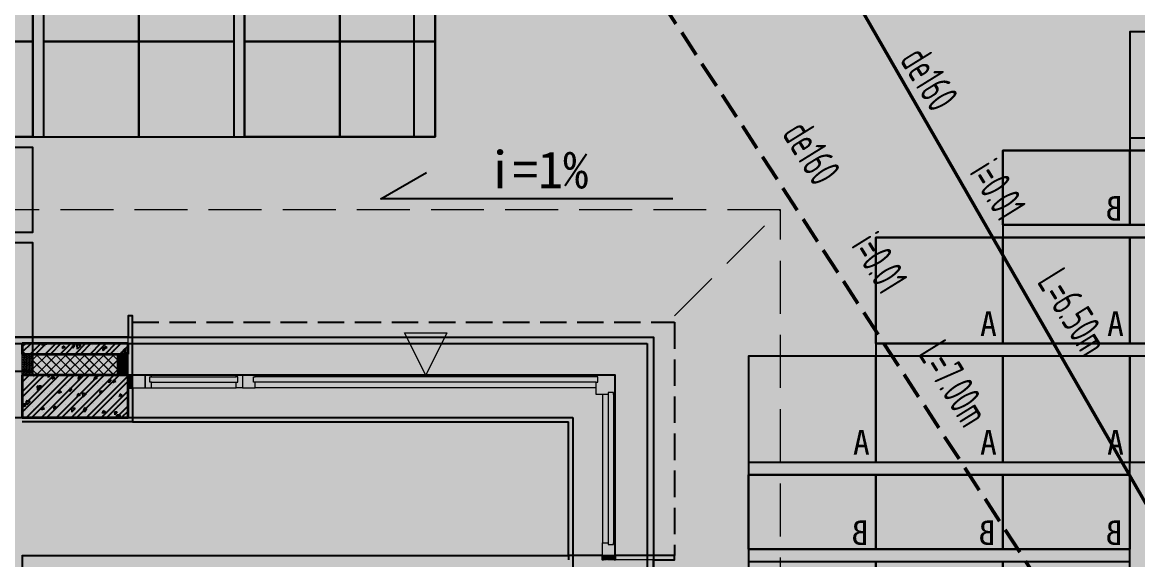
# Model space of a CAD drawing. Header units: inches. Extents: x 143994 to 247866, y 243815 to 272761.
# Drawn here: x 239938 to 245205, y 260876 to 263411 of the extents above; entities that cross this region are included whole.
import ezdxf
from ezdxf.enums import TextEntityAlignment as Align

# ---------------------------------------------------------------- set-up
doc = ezdxf.new("R2010")
doc.units = ezdxf.units.IN
doc.header["$LTSCALE"] = 1000
doc.header["$MEASUREMENT"] = 0
doc.linetypes.add('DASH', pattern=[0.35, 0.25, -0.1])
doc.layers.get('DEFPOINTS').update_dxf_attribs({"color": 62})
for name, color, linetype in [('0-dim', 90, 'Continuous'), ('0-fm', 30, 'Continuous'), ('0-pat', 252, 'Continuous'), ('0-word', 131, 'Continuous'), ('0-建筑1F', 127, 'Continuous'), ('0-建筑2F', 127, 'Continuous'), ('00污水标注', 130, 'Continuous'), ('00雨水标注', 3, 'Continuous'), ('A-S-face(建筑粉刷线)', 136, 'Continuous'), ('A-Wall-Patn', 255, 'Continuous'), ('I-finish', 8, 'Continuous'), ('PUB_HATCH', 8, 'Continuous')]:
    doc.layers.add(name, color=color, linetype=linetype)
for name, color, linetype, lineweight in [('00污水管', 120, 'DASH', 50), ('00雨水管', 60, 'Continuous', 50), ('A-M-Glass-Sill', 8, 'Continuous', 9), ('A-M-Stone', 11, 'Continuous', 15), ('A-Wall', 254, 'Continuous', 35), ('MQ-HZ幕墙绘制', 6, 'Continuous', 13), ('W-保温层', 8, 'Continuous', 13), ('散水线', 8, 'Continuous', 15)]:
    doc.layers.add(name, color=color, linetype=linetype, lineweight=lineweight)
doc.styles.add('ECADI', font='hzs.shx', dxfattribs={"width": 0.7, "bigfont": 'hztxt.shx'})
doc.styles.add('HS2', font='')
doc.styles.get("Standard").update_dxf_attribs({"font": 'arial.ttf'})
doc.styles.get('HS2').set_extended_font_data('SimHei')
doc.linetypes.add('Y_WATER_SUPPLY', pattern='A,3,-0.2,["Y",Standard,S=0.2,R=0,X=-0.1,Y=-0.05],-0.2', length=3.4)
pattern_1 = [(270, (1330.9525, 145.3926), (1.649778, -3e-16), [0.9525, -1.905]), (30, (1330.9525, 145.3926), (-0.824889, 1.4287496586), [0.9525, -1.905]), (330, (1330.9525, 144.4401), (0.824889, 1.4287496586), [0.9525, -1.905])]

# ---------------------------------------------------------------- blocks, each defined once
blk = doc.blocks.new('SLOP MARK')
at = {"layer": '0-dim', "color": 4}
blk.add_lwpolyline([(-13.8, 0), (13.8, 0), (9.47, 2.5)], dxfattribs=at)
at = {"layer": '0-word', "style": 'HS2', "flags": 4}
blk.add_attdef('i=1%', text='', height=3.5, dxfattribs=at).set_placement((-1.9, 1), align=Align.CENTER)
blk = doc.blocks.new('A$C0DD370A0')
at = {"layer": '0-fm'}
ref = blk.add_blockref('SLOP MARK', (-4747.7, 16182.2), dxfattribs=dict(at, xscale=-50, yscale=50, zscale=50))
ref.add_attrib('i=1%', 'i=1%', dxfattribs={"layer": '0-word', "height": 175, "style": 'HS2'}).set_placement((-4695.1, 16232.2), align=Align.CENTER)
blk = doc.blocks.new('A$C010D7DFD')
at = {"layer": '0-fm'}
for points in [[(1400, -400), (500, -400), (500, -2200), (1400, -2200)], [(2350, -2200), (1450, -2200), (1450, -400), (2350, -400)], [(3300, -400), (2400, -400), (2400, -2200), (3300, -2200)], [(3300, -2650), (2400, -2650), (2400, -2250), (3300, -2250)], [(2400, -3305), (2400, -2700), (3300, -2700), (3300, -3305)]]:
    blk.add_lwpolyline(points, close=True, dxfattribs=at)
at = {"layer": '0-pat'}
for points in [[(950, -850), (500, -850), (500, -400), (950, -400)], [(1400, -850), (950, -850), (950, -400), (1400, -400)], [(1900, -850), (1450, -850), (1450, -400), (1900, -400)], [(2350, -850), (1900, -850), (1900, -400), (2350, -400)], [(2850, -850), (2400, -850), (2400, -400), (2850, -400)], [(3300, -850), (2850, -850), (2850, -400), (3300, -400)], [(950, -1300), (500, -1300), (500, -850), (950, -850)], [(1400, -1300), (950, -1300), (950, -850), (1400, -850)], [(1900, -1300), (1450, -1300), (1450, -850), (1900, -850)], [(2350, -1300), (1900, -1300), (1900, -850), (2350, -850)], [(2850, -1300), (2400, -1300), (2400, -850), (2850, -850)], [(3300, -1300), (2850, -1300), (2850, -850), (3300, -850)], [(950, -1750), (500, -1750), (500, -1300), (950, -1300)], [(1400, -1750), (950, -1750), (950, -1300), (1400, -1300)], [(1900, -1750), (1450, -1750), (1450, -1300), (1900, -1300)], [(2350, -1750), (1900, -1750), (1900, -1300), (2350, -1300)], [(2850, -1750), (2400, -1750), (2400, -1300), (2850, -1300)], [(3300, -1750), (2850, -1750), (2850, -1300), (3300, -1300)], [(950, -2200), (500, -2200), (500, -1750), (950, -1750)], [(1400, -2200), (950, -2200), (950, -1750), (1400, -1750)], [(1900, -2200), (1450, -2200), (1450, -1750), (1900, -1750)], [(2350, -2200), (1900, -2200), (1900, -1750), (2350, -1750)], [(2850, -2200), (2400, -2200), (2400, -1750), (2850, -1750)], [(3300, -2200), (2850, -2200), (2850, -1750), (3300, -1750)]]:
    blk.add_lwpolyline(points, close=True, dxfattribs=at)
blk = doc.blocks.new('A$C59605B1A')
blk.add_lwpolyline([(0, 0), (600, 0), (600, -500), (0, -500)], close=True)
at = {"layer": '0-word', "color": 4, "insert": (28, -348.4, 1123.8), "char_height": 116.7, "attachment_point": 1, "rotation": 360, "style": 'HS2'}
blk.add_mtext('A', dxfattribs=at)
blk = doc.blocks.new('A$C28520E4B')
blk.add_lwpolyline([(0, 0), (600, 0), (600, -350), (0, -350)], close=True)
at = {"layer": '0-word', "color": 4, "insert": (33.9, -214.5, 1123.8), "char_height": 116.7, "attachment_point": 1, "rotation": 360, "style": 'HS2'}
blk.add_mtext('B', dxfattribs=at)
blk = doc.blocks.new('A$C601F6EF9')
at = {"layer": '0-fm'}
for points in [[(-3000, 3970), (-1800, 3970), (-1800, 3470), (-3000, 3470)], [(-3000, 3060), (-1200, 3060), (-1200, 3410), (-3000, 3410)], [(-600, 3000), (-3000, 3000), (-3000, 2500), (-600, 2500)], [(-2400, 2440), (0, 2440), (0, 1940), (-2400, 1940)], [(0, 1880), (-1800, 1880), (-1800, 1530), (0, 1530)], [(-1800, 1470), (0, 1470), (0, 970), (-1800, 970)], [(0, 560), (-1200, 560), (-1200, 910), (0, 910)], [(-1200, 500), (0, 500), (0, 0), (-1200, 0)]]:
    blk.add_lwpolyline(points, close=True, dxfattribs=at)
at = {"layer": '0-pat'}
for name, p in [('A$C59605B1A', (-3000, 3970)), ('A$C59605B1A', (-2400, 3970)), ('A$C28520E4B', (-3000, 3410)), ('A$C28520E4B', (-2400, 3410)), ('A$C28520E4B', (-1800, 3410)), ('A$C59605B1A', (-3000, 3000)), ('A$C59605B1A', (-2400, 3000)), ('A$C59605B1A', (-1800, 3000)), ('A$C59605B1A', (-1200, 3000)), ('A$C59605B1A', (-2400, 2440)), ('A$C59605B1A', (-1800, 2440)), ('A$C59605B1A', (-1200, 2440)), ('A$C59605B1A', (-600, 2440)), ('A$C28520E4B', (-1800, 1880)), ('A$C28520E4B', (-1200, 1880)), ('A$C28520E4B', (-600, 1880)), ('A$C59605B1A', (-1800, 1470)), ('A$C59605B1A', (-1200, 1470)), ('A$C59605B1A', (-600, 1470)), ('A$C28520E4B', (-1200, 910)), ('A$C28520E4B', (-600, 910)), ('A$C59605B1A', (-1200, 500)), ('A$C59605B1A', (-600, 500))]:
    blk.add_blockref(name, p, dxfattribs=at)
blk = doc.blocks.new('144')
at = {"layer": 'A-M-Glass-Sill'}
h = blk.add_hatch(color=127, dxfattribs=at)
h.dxf.hatch_style = 1
h.paths.add_polyline_path([(657291.9, -378410.3), (657191.9, -378210.3), (657391.9, -378210.3)])
at = {"layer": 'MQ-HZ幕墙绘制'}
h = blk.add_hatch(dxfattribs=at)
h.set_pattern_fill('HONEY', color=127, scale=3)
h.set_pattern_definition([(0, (2666.5027, 381109.6554), (7.14375, 4.124445), [4.7625, -9.525]), (120, (2666.5027, 381109.6554), (-7.143749147, 4.124446478), [4.7625, -9.525]), (60, (2666.5027, 381109.6554), (8.53e-07, 8.248891478), [-9.525, 4.7625])])
h.paths.add_polyline_path([(655386.9, -378410.3), (655386.9, -378310.3), (655436.9, -378310.3), (655436.9, -378410.3)])
h = blk.add_hatch(dxfattribs=at)
h.set_pattern_fill('HONEY', color=127, scale=3, angle=-90)
h.set_pattern_definition([(270, (1037026.5767, -380926.782), (4.124445, -7.14375), [4.7625, -9.525]), (30, (1037026.5767, -380926.782), (4.12444648, 7.143749147), [4.7625, -9.525]), (330, (1037026.5767, -380926.782), (8.24889148, -8.53e-07), [-9.525, 4.7625])])
h.paths.add_polyline_path([(655886.9, -378410.3), (655886.9, -378310.3), (655836.9, -378310.3), (655836.9, -378410.3)])
h = blk.add_hatch(dxfattribs=at)
h.set_pattern_fill('HEX', color=127, angle=-180, style=0)
h.set_pattern_definition([(180, (656062.314, -379591.232), (-6e-16, -1.649778), [0.9525, -1.905]), (300, (656062.314, -379591.232), (1.4287497, 0.824889), [0.9525, -1.905]), (240, (656061.3615, -379591.232), (1.4287497, -0.824889), [0.9525, -1.905])])
h.paths.add_polyline_path([(655886.9, -378413.3), (655886.9, -378467.3), (655903.9, -378467.3), (655903.9, -378413.3)])
h = blk.add_hatch(dxfattribs=at)
h.set_pattern_fill('HEX', color=127, angle=-90, style=0)
h.set_pattern_definition(pattern_1)
h.paths.add_polyline_path([(658183.9, -379280.3), (658129.9, -379280.3), (658129.9, -379263.3), (658183.9, -379263.3)])
at = {"layer": 'A-M-Glass-Sill', "color": 127}
for p, q in [((657291.9, -378410.3), (657191.9, -378210.3)), ((657191.9, -378210.3), (657391.9, -378210.3)), ((657391.9, -378210.3), (657291.9, -378410.3)), ((657291.9, -378410.3), (657291.9, -378410.3))]:
    blk.add_line(p, q, dxfattribs=at)
at = {"layer": 'A-M-Stone', "color": 127}
for p, q in [((655356.9, -378230.3), (655386.9, -378230.3)), ((655386.9, -378230.3), (655886.9, -378230.3))]:
    blk.add_line(p, q, dxfattribs=at)
at = {"layer": 'A-S-face(建筑粉刷线)', "color": 127}
blk.add_line((655886.9, -378630.3), (655386.9, -378630.3), dxfattribs=at)
for points in [[(655906.9, -378470.3), (655906.9, -378630.3), (655886.9, -378630.3)], [(658126.9, -379260.3), (657966.9, -379260.3), (657966.9, -379280.3)]]:
    blk.add_lwpolyline(points, dxfattribs=at)
at = {"layer": 'A-Wall', "color": 127}
for p, q in [((655886.9, -378260.3), (655386.9, -378260.3)), ((655386.9, -378260.3), (655386.9, -378310.3)), ((655886.9, -378310.3), (655886.9, -378260.3)), ((655386.9, -378310.3), (655886.9, -378310.3)), ((655386.9, -378410.3), (655386.9, -378610.3)), ((655886.9, -378410.3), (655386.9, -378410.3)), ((655886.9, -378610.3), (655886.9, -378410.3)), ((655386.9, -378610.3), (655886.9, -378610.3))]:
    blk.add_line(p, q, dxfattribs=at)
at = {"layer": 'MQ-HZ幕墙绘制', "color": 127}
for p, q in [((655886.9, -378410.3), (655886.9, -378130.3)), ((655886.9, -378130.3), (655906.9, -378130.3)), ((655906.9, -378130.3), (655906.9, -378410.3)), ((655906.9, -378410.3), (655886.9, -378410.3)), ((655966.9, -378410.3), (655906.9, -378410.3)), ((655906.9, -378410.3), (655906.9, -378470.3)), ((655966.9, -378470.3), (655966.9, -378410.3)), ((655996.9, -378410.3), (655966.9, -378410.3)), ((655966.9, -378410.3), (655966.9, -378470.3)), ((655988.9, -378443.3), (655988.9, -378418.3)), ((655988.9, -378418.3), (655996.9, -378418.3)), ((655996.9, -378443.3), (655988.9, -378443.3)), ((656396.9, -378410.3), (655996.9, -378410.3)), ((655996.9, -378418.3), (655996.9, -378410.3)), ((655996.9, -378418.3), (656396.9, -378418.3)), ((655996.9, -378443.3), (656396.9, -378443.3)), ((655996.9, -378470.3), (655996.9, -378443.3)), ((656396.9, -378418.3), (656396.9, -378410.3)), ((656396.9, -378410.3), (656426.9, -378410.3)), ((656404.9, -378418.3), (656396.9, -378418.3)), ((656396.9, -378470.3), (656396.9, -378443.3)), ((656396.9, -378443.3), (656404.9, -378443.3)), ((656404.9, -378443.3), (656404.9, -378418.3)), ((656426.9, -378410.3), (656426.9, -378470.3)), ((656486.9, -378410.3), (656426.9, -378410.3)), ((656426.9, -378410.3), (656426.9, -378470.3)), ((656478.9, -378443.3), (656478.9, -378418.3)), ((656478.9, -378418.3), (656486.9, -378418.3)), ((656486.9, -378443.3), (656478.9, -378443.3)), ((658096.9, -378410.3), (656486.9, -378410.3)), ((656486.9, -378418.3), (656486.9, -378410.3)), ((658096.9, -378418.3), (656486.9, -378418.3)), ((658096.9, -378443.3), (656486.9, -378443.3)), ((656486.9, -378470.3), (656486.9, -378443.3)), ((658096.9, -378418.3), (658096.9, -378410.3)), ((658096.9, -378410.3), (658186.9, -378410.3)), ((658104.9, -378418.3), (658096.9, -378418.3)), ((658096.9, -378500.3), (658096.9, -378443.3)), ((658096.9, -378443.3), (658104.9, -378443.3)), ((658104.9, -378443.3), (658104.9, -378418.3)), ((658186.9, -378410.3), (658186.9, -378500.3)), ((655906.9, -378470.3), (655966.9, -378470.3)), ((655966.9, -378470.3), (655996.9, -378470.3)), ((655996.9, -378470.3), (656396.9, -378470.3)), ((656426.9, -378470.3), (656396.9, -378470.3)), ((656426.9, -378470.3), (656486.9, -378470.3)), ((658096.9, -378470.3), (656486.9, -378470.3)), ((658153.9, -378500.3), (658096.9, -378500.3)), ((658126.9, -378500.3), (658126.9, -379200.3)), ((658178.9, -378492.3), (658153.9, -378492.3)), ((658153.9, -378492.3), (658153.9, -378500.3)), ((658153.9, -378500.3), (658153.9, -379200.3)), ((658178.9, -378500.3), (658178.9, -378492.3)), ((658178.9, -378500.3), (658178.9, -379200.3)), ((658186.9, -378500.3), (658178.9, -378500.3)), ((658186.9, -378500.3), (658186.9, -379200.3)), ((658126.9, -379260.3), (658126.9, -379200.3)), ((658126.9, -379200.3), (658153.9, -379200.3)), ((658153.9, -379200.3), (658153.9, -379208.3)), ((658153.9, -379208.3), (658178.9, -379208.3)), ((658178.9, -379208.3), (658178.9, -379200.3)), ((658178.9, -379200.3), (658186.9, -379200.3)), ((658186.9, -379200.3), (658186.9, -379260.3)), ((658186.9, -379260.3), (658126.9, -379260.3)), ((658186.9, -379280.3), (658186.9, -379260.3)), ((658186.9, -379260.3), (658466.9, -379260.3)), ((658466.9, -379280.3), (658186.9, -379280.3)), ((658466.9, -379260.3), (658466.9, -379280.3))]:
    blk.add_line(p, q, dxfattribs=at)
for points in [[(655386.9, -378410.3), (655386.9, -378310.3), (655436.9, -378310.3), (655436.9, -378410.3)], [(655886.9, -378410.3), (655886.9, -378310.3), (655836.9, -378310.3), (655836.9, -378410.3)]]:
    blk.add_lwpolyline(points, close=True, dxfattribs=at)
at = {"layer": 'MQ-HZ幕墙绘制', "color": 127, "lineweight": -3}
for points in [[(655906.9, -378470.3), (655906.9, -378410.3), (655889.9, -378410.3), (655889.9, -378410.3), (655886.9, -378410.3), (655886.9, -378413.3), (655903.9, -378413.3), (655903.9, -378467.3), (655886.9, -378467.3), (655886.9, -378470.3), (655889.9, -378470.3), (655889.9, -378470.3), (655906.9, -378470.3, 0.000051)], [(658126.9, -379260.3), (658186.9, -379260.3), (658186.9, -379277.3), (658186.9, -379277.3), (658186.9, -379280.3), (658183.9, -379280.3), (658183.9, -379263.3), (658129.9, -379263.3), (658129.9, -379280.3), (658126.9, -379280.3), (658126.9, -379277.3), (658126.9, -379277.3), (658126.9, -379260.3, -0.000051)]]:
    blk.add_lwpolyline(points, format="xyb", dxfattribs=at)
at = {"layer": 'PUB_HATCH', "color": 127, "linetype": 'DASH', "ltscale": 0.5}
for p, q in [((655906.9, -378160.3), (658466.9, -378160.3)), ((658466.9, -378160.3), (658466.9, -379260.3))]:
    blk.add_line(p, q, dxfattribs=at)
at = {"layer": 'PUB_HATCH', "color": 127, "linetype": 'Continuous'}
for p, q in [((655428.2, -378260.3), (655386.9, -378301.6)), ((655397.4, -378287.6), (655397.4, -378287.6)), ((655498.9, -378260.3), (655448.9, -378310.3)), ((655461.7, -378264.6), (655461.7, -378264.6)), ((655473.1, -378277.6), (655473.1, -378277.6)), ((655479.6, -378260.3), (655481.5, -378270.6)), ((655489.9, -378260.3), (655482.1, -378269.5)), ((655569.6, -378260.3), (655519.6, -378310.3)), ((655523.2, -378271), (655523.2, -378271)), ((655578.6, -378272.4), (655574.5, -378284.4)), ((655589.2, -378278.1), (655575.2, -378283.4)), ((655589.2, -378278.1), (655579.3, -378271.4)), ((655640.3, -378260.3), (655590.3, -378310.3)), ((655616.2, -378282.5), (655616.2, -378282.5)), ((655622.6, -378270.6), (655624.9, -378283.1)), ((655635.2, -378270.6), (655623.3, -378269.6)), ((655635.2, -378270.6), (655625.6, -378282.1)), ((655644.1, -378267.5), (655646.3, -378286.5)), ((655662.6, -378269.5), (655644.8, -378266.7)), ((655662.6, -378269.5), (655647, -378285.7)), ((655711, -378260.3), (655661, -378310.3)), ((655717.2, -378269.7), (655717.2, -378269.7)), ((655781.7, -378260.3), (655731.7, -378310.3)), ((655766.1, -378283.1), (655768.4, -378295.7)), ((655778.7, -378283.2), (655766.7, -378282.1)), ((655778.7, -378283.2), (655769, -378294.6)), ((655852.5, -378260.3), (655802.5, -378310.3)), ((655866, -378288.4), (655862, -378300.5)), ((655876.6, -378294.1), (655866.7, -378287.4)), ((655512.3, -378297.5), (655512.3, -378297.5)), ((655849, -378300.1), (655849, -378300.1)), ((655857.5, -378300.6), (655858.7, -378310.3)), ((655876, -378302.6), (655858.2, -378299.8)), ((655876.6, -378294.1), (655862.6, -378299.5)), ((655876, -378302.6), (655868.7, -378310.3)), ((655886.9, -378296.5), (655873.2, -378310.3)), ((655561, -378410.3), (655386.9, -378584.4)), ((655490.3, -378410.3), (655386.9, -378513.7)), ((655419.6, -378410.3), (655386.9, -378443)), ((655404.8, -378444.8), (655404.8, -378444.8)), ((655418, -378428.8), (655418, -378428.8)), ((655631.7, -378410.3), (655431.7, -378610.3)), ((655443.2, -378427.7), (655443.2, -378427.7)), ((655702.5, -378410.3), (655502.5, -378610.3)), ((655507.2, -378410.3), (655509.2, -378421)), ((655507.5, -378430.7), (655507.5, -378430.7)), ((655518, -378410.3), (655509.9, -378420)), ((655529.9, -378417.4), (655525.9, -378429.5)), ((655540.5, -378423.1), (655526.5, -378428.5)), ((655540.5, -378423.1), (655530.6, -378416.4)), ((655544.3, -378412.2), (655544.3, -378412.2)), ((655549.9, -378432.2), (655549.9, -378432.2)), ((655773.2, -378410.3), (655573.2, -378610.3)), ((655611.3, -378415.7), (655611.3, -378415.7)), ((655843.9, -378410.3), (655643.9, -378610.3)), ((655646.5, -378433.9), (655646.5, -378433.9)), ((655650.4, -378421), (655652.7, -378433.5)), ((655663, -378421), (655651, -378420)), ((655663, -378421), (655653.3, -378432.5)), ((655656.7, -378436.8), (655656.7, -378436.8)), ((655886.9, -378437.9), (655714.6, -378610.3)), ((655721.3, -378414.4), (655721.3, -378414.4)), ((655763.1, -378413.8), (655763.1, -378413.8)), ((655763.5, -378441.3), (655763.5, -378441.3)), ((655793.8, -378433.6), (655796.1, -378446.1)), ((655806.4, -378433.6), (655794.5, -378432.6)), ((655806.4, -378433.6), (655796.8, -378445.1)), ((655817.3, -378433.4), (655813.3, -378445.5)), ((655828, -378439.1), (655814, -378444.5)), ((655828, -378439.1), (655818, -378432.4)), ((655819.5, -378447.9), (655819.5, -378447.9)), ((655828.1, -378418.9), (655828.1, -378418.9)), ((655869.6, -378441.3), (655869.6, -378441.3)), ((655870.2, -378445.8), (655870.2, -378445.8)), ((655413.2, -378473.9), (655413.2, -378473.9)), ((655457.2, -378462.3), (655459.4, -378481.3)), ((655475.6, -378464.3), (655457.8, -378461.6)), ((655475.6, -378464.3), (655460.1, -378480.6)), ((655491.7, -378491.1), (655491.7, -378491.1)), ((655505, -378497.3), (655505, -378497.3)), ((655529.8, -378453.9), (655529.8, -378453.9)), ((655567.4, -378481.1), (655567.4, -378481.1)), ((655577.7, -378497.8), (655577.7, -378497.8)), ((655608.9, -378482.3), (655608.9, -378482.3)), ((655617.5, -378474.5), (655617.5, -378474.5)), ((655649.3, -378497.9), (655645.2, -378510)), ((655659.9, -378503.6), (655650, -378496.9)), ((655670.6, -378495.4), (655672.8, -378514.4)), ((655689.1, -378497.4), (655671.3, -378494.7)), ((655689.1, -378497.4), (655673.5, -378513.7)), ((655694.4, -378477.8), (655694.4, -378477.8)), ((655709.9, -378469.5), (655709.9, -378469.5)), ((655743.8, -378457.9), (655743.8, -378457.9)), ((655811, -378457.8), (655811, -378457.8)), ((655812.6, -378455.4), (655812.6, -378455.4)), ((655391.2, -378546.3), (655393.5, -378558.9)), ((655403.8, -378546.4), (655391.9, -378545.3)), ((655403.8, -378546.4), (655394.2, -378557.9)), ((655402.3, -378511.4), (655402.3, -378511.4)), ((655404.2, -378529.9), (655404.2, -378529.9)), ((655461.1, -378517.8), (655461.1, -378517.8)), ((655511, -378534.4), (655511, -378534.4)), ((655564.9, -378553.4), (655564.9, -378553.4)), ((655606.5, -378548.9), (655606.5, -378548.9)), ((655617.8, -378539), (655617.8, -378539)), ((655659.9, -378503.6), (655645.9, -378509)), ((655691.2, -378536.7), (655691.2, -378536.7)), ((655707.5, -378536.1), (655707.5, -378536.1)), ((655724.5, -378543.5), (655724.5, -378543.5)), ((655766.9, -378526.8), (655766.9, -378526.8)), ((655886.9, -378508.7), (655785.3, -378610.3)), ((655810.2, -378522), (655810.2, -378522)), ((655817, -378520.2), (655817, -378520.2)), ((655831.3, -378548), (655831.3, -378548)), ((655884, -378528.5), (655886.3, -378547.5)), ((655886.9, -378528.1), (655884.7, -378527.8)), ((655399.9, -378577.9), (655399.9, -378577.9)), ((655439.1, -378569.9), (655439.1, -378569.9)), ((655481.3, -378562.4), (655477.2, -378574.5)), ((655491.9, -378568.1), (655477.9, -378573.5)), ((655491.9, -378568.1), (655481.9, -378561.4)), ((655502.6, -378563.8), (655502.6, -378563.8)), ((655514.8, -378560), (655514.8, -378560)), ((655534.7, -378558.9), (655537, -378571.4)), ((655547.3, -378558.9), (655535.3, -378557.9)), ((655547.3, -378558.9), (655537.6, -378570.4)), ((655678.1, -378571.4), (655680.4, -378584)), ((655690.7, -378571.5), (655678.8, -378570.4)), ((655690.7, -378571.5), (655681.1, -378583)), ((655686.1, -378597.1), (655686.1, -378597.1)), ((655705.1, -378602.6), (655705.1, -378602.6)), ((655714.3, -378605.7), (655714.3, -378605.7)), ((655764.4, -378599.1), (655764.4, -378599.1)), ((655768.7, -378578.4), (655764.6, -378590.5)), ((655779.3, -378584.1), (655765.3, -378589.5)), ((655779.3, -378584.1), (655769.4, -378577.4)), ((655802.8, -378577.1), (655802.8, -378577.1)), ((655807.7, -378588.5), (655807.7, -378588.5)), ((655821.6, -378584), (655823.9, -378596.5)), ((655834.2, -378584), (655822.2, -378583)), ((655834.2, -378584), (655824.5, -378595.5)), ((655886.9, -378579.4), (655856, -378610.3)), ((655429, -378609.2), (655429, -378609.2))]:
    blk.add_line(p, q, dxfattribs=at)
at = {"layer": 'PUB_HATCH', "color": 127}
for p in [(655906.9, -378630.3), (657966.9, -379260.3)]:
    blk.add_line(p, (657966.9, -378630.3), dxfattribs=at)
at = {"layer": 'W-保温层', "color": 127, "linetype": 'Continuous'}
for p, q in [((655507.2, -378310.3), (655436.9, -378380.6)), ((655462.3, -378310.3), (655436.9, -378335.7)), ((655436.9, -378342), (655505.2, -378410.3)), ((655450.1, -378310.3), (655550.1, -378410.3)), ((655552.1, -378310.3), (655452.1, -378410.3)), ((655495, -378310.3), (655595, -378410.3)), ((655597, -378310.3), (655497, -378410.3)), ((655539.9, -378310.3), (655639.9, -378410.3)), ((655641.9, -378310.3), (655541.9, -378410.3)), ((655584.8, -378310.3), (655684.8, -378410.3)), ((655686.8, -378310.3), (655586.8, -378410.3)), ((655629.7, -378310.3), (655729.7, -378410.3)), ((655731.7, -378310.3), (655631.7, -378410.3)), ((655674.6, -378310.3), (655774.6, -378410.3)), ((655776.6, -378310.3), (655676.6, -378410.3)), ((655719.5, -378310.3), (655819.5, -378410.3)), ((655821.5, -378310.3), (655721.5, -378410.3)), ((655764.4, -378310.3), (655836.9, -378382.8)), ((655836.9, -378339.8), (655766.5, -378410.3)), ((655809.3, -378310.3), (655836.9, -378337.9)), ((655436.9, -378386.9), (655460.3, -378410.3)), ((655836.9, -378384.7), (655811.4, -378410.3))]:
    blk.add_line(p, q, dxfattribs=at)
at = {"layer": 'W-保温层', "color": 127}
for p, q in [((655436.9, -378310.3), (655836.9, -378310.3)), ((655436.9, -378410.3), (655436.9, -378310.3)), ((655836.9, -378310.3), (655836.9, -378410.3)), ((655836.9, -378410.3), (655436.9, -378410.3))]:
    blk.add_line(p, q, dxfattribs=at)
at = {"layer": '散水线', "color": 127, "linetype": 'DASH'}
for p, q in [((658966.9, -377630.3), (653211.9, -377630.3)), ((658466.9, -378130.3), (658966.9, -377630.3)), ((658966.9, -381270.3), (658966.9, -377630.3))]:
    blk.add_line(p, q, dxfattribs=at)
blk = doc.blocks.new('1442323')
at = {"layer": 'MQ-HZ幕墙绘制'}
h = blk.add_hatch(dxfattribs=at)
h.set_pattern_fill('HONEY', color=127, scale=3)
h.set_pattern_definition([(0, (2666.5027, 381109.6554), (7.14375, 4.124445), [4.7625, -9.525]), (120, (2666.5027, 381109.6554), (-7.143749147, 4.124446478), [4.7625, -9.525]), (60, (2666.5027, 381109.6554), (8.53e-07, 8.248891478), [-9.525, 4.7625])])
h.paths.add_polyline_path([(697436.9, -378499.3), (697436.9, -378399.3), (697486.9, -378399.3), (697486.9, -378499.3)])
h = blk.add_hatch(dxfattribs=at)
h.set_pattern_fill('HONEY', color=127, scale=3, angle=-90)
h.set_pattern_definition([(270, (1079076.5767, -381015.8117), (4.124445, -7.14375), [4.7625, -9.525]), (30, (1079076.5767, -381015.8117), (4.12444648, 7.143749147), [4.7625, -9.525]), (330, (1079076.5767, -381015.8117), (8.24889148, -8.53e-07), [-9.525, 4.7625])])
h.paths.add_polyline_path([(697936.9, -378499.3), (697936.9, -378399.3), (697886.9, -378399.3), (697886.9, -378499.3)])
h = blk.add_hatch(dxfattribs=at)
h.set_pattern_fill('HEX', color=127, angle=-180, style=0)
h.set_pattern_definition([(180, (698112.314, -379680.2616), (-6e-16, -1.649778), [0.9525, -1.905]), (300, (698112.314, -379680.2616), (1.4287497, 0.824889), [0.9525, -1.905]), (240, (698111.3615, -379680.2616), (1.4287497, -0.824889), [0.9525, -1.905])])
h.paths.add_polyline_path([(697936.9, -378502.3), (697936.9, -378556.3), (697953.9, -378556.3), (697953.9, -378502.3)])
h = blk.add_hatch(dxfattribs=at)
h.set_pattern_fill('HEX', color=127, angle=-90, style=0)
h.set_pattern_definition(pattern_1)
h.paths.add_polyline_path([(700233.9, -379369.3), (700179.9, -379369.3), (700179.9, -379352.3), (700233.9, -379352.3)])
at = {"layer": 'A-M-Stone', "color": 127}
for q in [(697406.9, -378319.3), (697936.9, -378319.3)]:
    blk.add_line((697436.9, -378319.3), q, dxfattribs=at)
at = {"layer": 'A-S-face(建筑粉刷线)', "color": 127}
blk.add_line((697936.9, -378719.3), (697436.9, -378719.3), dxfattribs=at)
for points in [[(697956.9, -378559.3), (697956.9, -378719.3), (697936.9, -378719.3)], [(700176.9, -379349.3), (700016.9, -379349.3), (700016.9, -379369.3)]]:
    blk.add_lwpolyline(points, dxfattribs=at)
at = {"layer": 'A-Wall', "color": 127}
for p, q in [((697936.9, -378349.3), (697436.9, -378349.3)), ((697436.9, -378349.3), (697436.9, -378399.3)), ((697936.9, -378399.3), (697936.9, -378349.3)), ((697436.9, -378399.3), (697936.9, -378399.3)), ((697436.9, -378499.3), (697436.9, -378699.3)), ((697936.9, -378499.3), (697436.9, -378499.3)), ((697936.9, -378699.3), (697936.9, -378499.3)), ((697436.9, -378699.3), (697936.9, -378699.3))]:
    blk.add_line(p, q, dxfattribs=at)
at = {"layer": 'I-finish', "color": 127}
for p, q in [((697436.9, -379348.5), (697436.9, -384519.5)), ((697436.9, -379349.3), (700016.9, -379349.3))]:
    blk.add_line(p, q, dxfattribs=at)
at = {"layer": 'MQ-HZ幕墙绘制', "color": 127}
for p, q in [((697936.9, -378499.3), (697936.9, -378219.3)), ((697936.9, -378219.3), (697956.9, -378219.3)), ((697956.9, -378219.3), (697956.9, -378499.3)), ((697956.9, -378499.3), (697936.9, -378499.3)), ((698016.9, -378499.3), (697956.9, -378499.3)), ((697956.9, -378499.3), (697956.9, -378559.3)), ((698016.9, -378559.3), (698016.9, -378499.3)), ((698046.9, -378499.3), (698016.9, -378499.3)), ((698016.9, -378499.3), (698016.9, -378559.3)), ((698446.9, -378499.3), (698046.9, -378499.3)), ((698046.9, -378507.3), (698046.9, -378499.3)), ((698446.9, -378507.3), (698446.9, -378499.3)), ((698446.9, -378499.3), (698476.9, -378499.3)), ((698476.9, -378499.3), (698476.9, -378559.3)), ((698536.9, -378499.3), (698476.9, -378499.3)), ((698476.9, -378499.3), (698476.9, -378559.3)), ((700146.9, -378499.3), (698536.9, -378499.3)), ((698536.9, -378507.3), (698536.9, -378499.3)), ((700146.9, -378507.3), (700146.9, -378499.3)), ((700146.9, -378499.3), (700236.9, -378499.3)), ((700236.9, -378499.3), (700236.9, -378589.3)), ((698038.9, -378532.3), (698038.9, -378507.3)), ((698038.9, -378507.3), (698046.9, -378507.3)), ((698046.9, -378532.3), (698038.9, -378532.3)), ((698046.9, -378507.3), (698446.9, -378507.3)), ((698046.9, -378532.3), (698446.9, -378532.3)), ((698046.9, -378559.3), (698046.9, -378532.3)), ((698454.9, -378507.3), (698446.9, -378507.3)), ((698446.9, -378559.3), (698446.9, -378532.3)), ((698446.9, -378532.3), (698454.9, -378532.3)), ((698454.9, -378532.3), (698454.9, -378507.3)), ((698528.9, -378532.3), (698528.9, -378507.3)), ((698528.9, -378507.3), (698536.9, -378507.3)), ((698536.9, -378532.3), (698528.9, -378532.3)), ((700146.9, -378507.3), (698536.9, -378507.3)), ((700146.9, -378532.3), (698536.9, -378532.3)), ((698536.9, -378559.3), (698536.9, -378532.3)), ((700154.9, -378507.3), (700146.9, -378507.3)), ((700146.9, -378589.3), (700146.9, -378532.3)), ((700146.9, -378532.3), (700154.9, -378532.3)), ((700154.9, -378532.3), (700154.9, -378507.3)), ((697956.9, -378559.3), (698016.9, -378559.3)), ((698016.9, -378559.3), (698046.9, -378559.3)), ((698046.9, -378559.3), (698446.9, -378559.3)), ((698476.9, -378559.3), (698446.9, -378559.3)), ((698476.9, -378559.3), (698536.9, -378559.3)), ((700146.9, -378559.3), (698536.9, -378559.3)), ((700203.9, -378589.3), (700146.9, -378589.3)), ((700176.9, -378589.3), (700176.9, -379289.3)), ((700228.9, -378581.3), (700203.9, -378581.3)), ((700203.9, -378581.3), (700203.9, -378589.3)), ((700203.9, -378589.3), (700203.9, -379289.3)), ((700228.9, -378589.3), (700228.9, -378581.3)), ((700228.9, -378589.3), (700228.9, -379289.3)), ((700236.9, -378589.3), (700228.9, -378589.3)), ((700236.9, -378589.3), (700236.9, -379289.3)), ((700176.9, -379349.3), (700176.9, -379289.3)), ((700176.9, -379289.3), (700203.9, -379289.3)), ((700203.9, -379289.3), (700203.9, -379297.3)), ((700228.9, -379297.3), (700228.9, -379289.3)), ((700228.9, -379289.3), (700236.9, -379289.3)), ((700236.9, -379289.3), (700236.9, -379349.3)), ((700203.9, -379297.3), (700228.9, -379297.3)), ((700236.9, -379349.3), (700176.9, -379349.3)), ((700236.9, -379369.3), (700236.9, -379349.3)), ((700236.9, -379349.3), (700516.9, -379349.3)), ((700516.9, -379369.3), (700236.9, -379369.3)), ((700516.9, -379349.3), (700516.9, -379369.3))]:
    blk.add_line(p, q, dxfattribs=at)
for points in [[(697436.9, -378499.3), (697436.9, -378399.3), (697486.9, -378399.3), (697486.9, -378499.3)], [(697936.9, -378499.3), (697936.9, -378399.3), (697886.9, -378399.3), (697886.9, -378499.3)]]:
    blk.add_lwpolyline(points, close=True, dxfattribs=at)
at = {"layer": 'MQ-HZ幕墙绘制', "color": 127, "lineweight": -3}
for points in [[(697956.9, -378559.3), (697956.9, -378499.3), (697939.9, -378499.3), (697939.9, -378499.3), (697936.9, -378499.3), (697936.9, -378502.3), (697953.9, -378502.3), (697953.9, -378556.3), (697936.9, -378556.3), (697936.9, -378559.3), (697939.9, -378559.3), (697939.9, -378559.3), (697956.9, -378559.3, 0.000051)], [(700176.9, -379349.3), (700236.9, -379349.3), (700236.9, -379366.3), (700236.9, -379366.3), (700236.9, -379369.3), (700233.9, -379369.3), (700233.9, -379352.3), (700179.9, -379352.3), (700179.9, -379369.3), (700176.9, -379369.3), (700176.9, -379366.3), (700176.9, -379366.3), (700176.9, -379349.3, -0.000051)]]:
    blk.add_lwpolyline(points, format="xyb", dxfattribs=at)
at = {"layer": 'PUB_HATCH', "color": 127, "linetype": 'DASH', "ltscale": 0.5}
for p, q in [((697956.9, -378249.3), (700516.9, -378249.3)), ((700516.9, -378249.3), (700516.9, -379349.3))]:
    blk.add_line(p, q, dxfattribs=at)
at = {"layer": 'PUB_HATCH', "color": 127, "linetype": 'Continuous'}
for p, q in [((697453.2, -378349.3), (697436.9, -378365.6)), ((697447, -378395.1), (697436.9, -378393.5)), ((697440.7, -378358.1), (697440.7, -378358.1)), ((697447, -378395.1), (697442.9, -378399.3)), ((697470.9, -378370.3), (697470.9, -378370.3)), ((697523.9, -378349.3), (697473.9, -378399.3)), ((697495.3, -378382.4), (697495.3, -378382.4)), ((697539.6, -378349.3), (697536.3, -378359.2)), ((697550.9, -378352.7), (697536.9, -378358.1)), ((697594.6, -378349.3), (697544.6, -378399.3)), ((697550.9, -378352.7), (697545.9, -378349.3)), ((697547.4, -378362.6), (697547.4, -378362.6)), ((697597.2, -378353.7), (697597.2, -378353.7)), ((697599.2, -378367.4), (697599.2, -378367.4)), ((697605, -378383.5), (697605, -378383.5)), ((697665.3, -378349.3), (697615.3, -378399.3)), ((697654.2, -378367.1), (697654.2, -378367.1)), ((697736, -378349.3), (697686, -378399.3)), ((697700.2, -378354.6), (697700.2, -378354.6)), ((697721.7, -378363.5), (697721.7, -378363.5)), ((697806.7, -378349.3), (697756.7, -378399.3)), ((697761, -378371.6), (697761, -378371.6)), ((697827.7, -378363.1), (697823.7, -378375.2)), ((697838.4, -378368.7), (697824.4, -378374.1)), ((697877.5, -378349.3), (697827.5, -378399.3)), ((697838.4, -378368.7), (697828.4, -378362)), ((697867.7, -378376.2), (697867.7, -378376.2)), ((697872.4, -378389.4), (697872.4, -378389.4)), ((697886.2, -378387.4), (697886.2, -378387.4)), ((697936.9, -378360.6), (697898.2, -378399.3)), ((697904.3, -378392.1), (697904.3, -378392.1)), ((697922.5, -378382.8), (697922.5, -378382.8)), ((697932.3, -378353.8), (697932.3, -378353.8)), ((697586, -378499.3), (697436.9, -378648.4)), ((697515.3, -378499.3), (697436.9, -378577.7)), ((697444.6, -378499.3), (697436.9, -378507)), ((697656.7, -378499.3), (697456.7, -378699.3)), ((697489.2, -378499.3), (697487.6, -378504.2)), ((697498.2, -378499.3), (697488.3, -378503.1)), ((697727.5, -378499.3), (697527.5, -378699.3)), ((697594.3, -378500.6), (697594.3, -378500.6)), ((697798.2, -378499.3), (697598.2, -378699.3)), ((697868.9, -378499.3), (697668.9, -378699.3)), ((697490.4, -378515.6), (697490.4, -378515.6)), ((697491.9, -378511.5), (697491.9, -378511.5)), ((697515.4, -378551.5), (697517.7, -378564)), ((697528, -378551.4), (697516.1, -378550.4)), ((697528, -378551.4), (697518.4, -378562.9)), ((697533.3, -378544.1), (697533.3, -378544.1)), ((697567.7, -378501.5), (697567.7, -378501.5)), ((697640, -378548.6), (697640, -378548.6)), ((697644.7, -378546.8), (697644.7, -378546.8)), ((697936.9, -378502), (697739.6, -378699.3)), ((697746.8, -378553.2), (697746.8, -378553.2)), ((697761.3, -378526.7), (697761.3, -378526.7)), ((697767.2, -378547.2), (697767.2, -378547.2)), ((697779.1, -378508.1), (697775, -378520.2)), ((697789.7, -378513.8), (697775.7, -378519.1)), ((697789.7, -378513.8), (697779.8, -378507)), ((697795.6, -378540.3), (697795.6, -378540.3)), ((697817.3, -378540.6), (697817.3, -378540.6)), ((697878, -378506.7), (697878, -378506.7)), ((697899.5, -378525.3), (697899.5, -378525.3)), ((697439.3, -378590.4), (697439.3, -378590.4)), ((697468.7, -378566.5), (697468.7, -378566.5)), ((697488, -378582.2), (697488, -378582.2)), ((697515.1, -378580.4), (697515.1, -378580.4)), ((697528, -378566.8), (697528, -378566.8)), ((697565.1, -378573.8), (697565.1, -378573.8)), ((697575.4, -378571), (697575.4, -378571)), ((697591.9, -378567.2), (697591.9, -378567.2)), ((697611, -378572.6), (697607, -378584.7)), ((697621.7, -378578.3), (697607.7, -378583.6)), ((697621.7, -378578.3), (697611.7, -378571.5)), ((697658.9, -378564), (697661.2, -378576.5)), ((697671.5, -378564), (697659.5, -378562.9)), ((697671.5, -378564), (697661.8, -378575.5)), ((697682.2, -378575.5), (697682.2, -378575.5)), ((697691.5, -378557.2), (697691.5, -378557.2)), ((697692.9, -378554.4), (697692.9, -378554.4)), ((697789, -378580), (697789, -378580)), ((697802.3, -378576.6), (697804.6, -378589.1)), ((697814.9, -378576.5), (697803, -378575.5)), ((697814.9, -378576.5), (697805.3, -378588)), ((697936.9, -378572.7), (697810.3, -378699.3)), ((697837.7, -378596.7), (697837.7, -378596.7)), ((697853.6, -378557.7), (697853.6, -378557.7)), ((697891, -378602.9), (697891, -378602.9)), ((697898.5, -378588.6), (697894.4, -378600.7)), ((697909.1, -378594.3), (697895.1, -378599.7)), ((697895.7, -378584.5), (697895.7, -378584.5)), ((697897, -378591.9), (697897, -378591.9)), ((697909.1, -378594.3), (697899.1, -378587.6)), ((697443, -378637.1), (697438.9, -378649.2)), ((697453.6, -378642.8), (697439.6, -378648.1)), ((697453.6, -378642.8), (697443.7, -378636.1)), ((697455, -378621), (697457.2, -378640)), ((697473.5, -378623), (697455.7, -378620.3)), ((697473.5, -378623), (697457.9, -378639.2)), ((697485.6, -378648.7), (697485.6, -378648.7)), ((697487.8, -378656.8), (697487.8, -378656.8)), ((697512.5, -378652.7), (697512.5, -378652.7)), ((697589.4, -378633.7), (697589.4, -378633.7)), ((697604.4, -378636.8), (697604.4, -378636.8)), ((697638.8, -378636), (697638.8, -378636)), ((697668.5, -378654.1), (697670.7, -378673.1)), ((697687, -378656.1), (697669.2, -378653.4)), ((697687, -378656.1), (697671.4, -378672.3)), ((697690.5, -378620.9), (697690.5, -378620.9)), ((697714.6, -378626.1), (697714.6, -378626.1)), ((697721.1, -378616.8), (697721.1, -378616.8)), ((697730.4, -378653.1), (697726.4, -378665.2)), ((697741, -378658.8), (697727, -378664.2)), ((697741, -378658.8), (697731.1, -378652.1)), ((697764.7, -378619.5), (697764.7, -378619.5)), ((697793.1, -378606.9), (697793.1, -378606.9)), ((697936.9, -378643.4), (697881, -378699.3)), ((697885.6, -378640.6), (697885.6, -378640.6)), ((697894.6, -378658.4), (697894.6, -378658.4)), ((697462.5, -378659.3), (697462.5, -378659.3)), ((697536.5, -378673.2), (697536.5, -378673.2)), ((697643.3, -378677.7), (697643.3, -378677.7)), ((697652.4, -378680.7), (697652.4, -378680.7)), ((697688, -378687.5), (697688, -378687.5)), ((697712, -378698.4), (697712, -378698.4)), ((697750, -378682.2), (697750, -378682.2)), ((697769, -378660.7), (697769, -378660.7)), ((697790.7, -378673.4), (697790.7, -378673.4)), ((697838.3, -378681.7), (697838.3, -378681.7)), ((697856.8, -378686.7), (697856.8, -378686.7)), ((697881.9, -378687.2), (697883.3, -378699.3)), ((697900.4, -378689.2), (697882.6, -378686.5)), ((697900.4, -378689.2), (697890.7, -378699.3)), ((697914.1, -378671.8), (697914.1, -378671.8))]:
    blk.add_line(p, q, dxfattribs=at)
at = {"layer": 'PUB_HATCH', "color": 127}
for p in [(697956.9, -378719.3), (700016.9, -379349.3)]:
    blk.add_line(p, (700016.9, -378719.3), dxfattribs=at)
at = {"layer": 'W-保温层', "color": 127, "linetype": 'Continuous'}
for p, q in [((697557.3, -378399.3), (697486.9, -378469.7)), ((697512.4, -378399.3), (697486.9, -378424.8)), ((697486.9, -378430.1), (697556.1, -378499.3)), ((697501, -378399.3), (697601, -378499.3)), ((697602.2, -378399.3), (697502.2, -378499.3)), ((697545.9, -378399.3), (697645.9, -378499.3)), ((697647.1, -378399.3), (697547.1, -378499.3)), ((697590.8, -378399.3), (697690.8, -378499.3)), ((697692, -378399.3), (697592, -378499.3)), ((697635.7, -378399.3), (697735.7, -378499.3)), ((697736.9, -378399.3), (697636.9, -378499.3)), ((697680.6, -378399.3), (697780.6, -378499.3)), ((697781.8, -378399.3), (697681.8, -378499.3)), ((697725.5, -378399.3), (697825.5, -378499.3)), ((697826.7, -378399.3), (697726.7, -378499.3)), ((697770.4, -378399.3), (697870.4, -378499.3)), ((697871.6, -378399.3), (697771.6, -378499.3)), ((697815.3, -378399.3), (697886.9, -378470.9)), ((697886.9, -378428.9), (697816.5, -378499.3)), ((697860.2, -378399.3), (697886.9, -378426)), ((697486.9, -378475), (697511.2, -378499.3)), ((697886.9, -378473.8), (697861.5, -378499.3))]:
    blk.add_line(p, q, dxfattribs=at)
at = {"layer": 'W-保温层', "color": 127}
for p, q in [((697886.9, -378399.3), (697486.9, -378399.3)), ((697486.9, -378399.3), (697486.9, -378499.3)), ((697886.9, -378499.3), (697886.9, -378399.3)), ((697486.9, -378499.3), (697886.9, -378499.3))]:
    blk.add_line(p, q, dxfattribs=at)

msp = doc.modelspace()

# ---------------------------------------------------------------- hatches: boundary and pattern name
at = {"layer": 'DEFPOINTS'}
h = msp.add_hatch(dxfattribs=at)
h.set_pattern_fill('ANSI31', color=250)
h.set_pattern_definition([(45, (0, 0), (-1.122532015, 1.122532015), [])])
h.paths.add_polyline_path([(247866.03, 243814.78), (223286.02, 243814.78), (223286.02, 270814.78), (247866.03, 270814.78)])

# ---------------------------------------------------------------- linework, layer by layer
at = {"layer": '00污水管', "ltscale": 0.5}
msp.add_line((242479.18, 264242.46), (245715.43, 259272.41), dxfattribs=at)
at = {"layer": '00雨水管', "linetype": 'Y_WATER_SUPPLY', "ltscale": 0.5}
msp.add_line((246025.94, 259780.65), (243462.84, 264232.44), dxfattribs=at)
at = {"layer": 'A-Wall-Patn'}
for p, q in [((238453.2, 261896.1), (242888.2, 261896.1)), ((242888.2, 261896.1), (242888.2, 258256.1)), ((238453.2, 261546.1), (242538.2, 261546.1)), ((242538.2, 261546.1), (242538.2, 257946.1))]:
    msp.add_line(p, q, dxfattribs=at)
at = {"layer": 'A-Wall-Patn', "color": 11}
msp.add_lwpolyline([(215828.2, 253131.1), (215828.2, 260486.1), (217958.2, 260486.1), (217958.2, 264126.1), (222398.2, 264126.1), (222398.2, 264396.1), (223398.2, 264396.1), (223398.2, 260436.1), (225208.2, 260436.1), (225208.2, 264126.1), (230718.2, 264126.1), (230718.2, 258286.1), (232358.2, 258286.1), (232358.2, 261926.1), (237483.2, 261926.1), (237483.2, 262196.1), (238483.2, 262196.1), (238483.2, 261926.1), (242918.2, 261926.1), (242918.2, 258286.1), (245048.2, 258286.1), (245048.2, 250931.1)], dxfattribs=at)
at = {"layer": 'DEFPOINTS'}
for points in [[(239888.2, 262871.1), (241788.2, 262871.1), (241788.2, 264671.1), (238988.2, 264671.1)], [(247018.2, 263366.1), (245168.2, 263366.1), (245168.2, 262806.1), (244568.2, 262806.1), (244568.2, 262396.1), (243968.2, 262396.1), (243968.2, 261836.1), (243368.2, 261836.1), (243368.2, 259336.1), (242918.2, 259341.1), (242918.2, 260876.1), (243018.2, 260876.1), (243018.2, 260896.1), (242738.2, 260896.1), (242738.2, 261746.1), (240458.2, 261746.1), (240458.2, 262026.1), (240438.2, 262026.1), (240438.2, 261926.1), (239888.2, 261926.1)], [(245048.2, 250931.1), (245048.2, 258286.1), (244968.2, 258286.1), (244968.2, 259336.1), (244568.2, 259336.1), (244568.2, 260366.1), (245168.2, 260366.1), (245168.2, 261336.1), (245768.2, 261336.1)]]:
    msp.add_lwpolyline(points, dxfattribs=at)

# ---------------------------------------------------------------- block references
at = {"layer": '0-dim', "xscale": -1}
for name, p in [('A$C010D7DFD', (242388.2, 265071.1)), ('A$C601F6EF9', (243368.2, 259396.1))]:
    msp.add_blockref(name, p, dxfattribs=at)
at = {"layer": '0-建筑1F'}
msp.add_blockref('144', (-415448.72, 640156.38), dxfattribs=at)
at = {"layer": '0-建筑2F'}
msp.add_blockref('1442323', (-457498.72, 640245.41), dxfattribs=at)
at = {"layer": 'DEFPOINTS'}
msp.add_blockref('A$C0DD370A0', (247068.19, 246396.11), dxfattribs=at)

# ---------------------------------------------------------------- texts
at = {"layer": '00污水标注', "style": 'ECADI', "width": 0.7}
for s, p in [('de160', (243522.05, 262886.04)), ('i=0.01', (243848.61, 262358.58)), ('L=7.00m', (244165, 261847.56))]:
    msp.add_text(s, height=150, rotation=301.76275, dxfattribs=at).set_placement(p)
at = {"layer": '00雨水标注', "style": 'ECADI', "width": 0.7}
for s, p in [('de160', (244077.96, 263234.8)), ('de160', (244077.96, 263234.8)), ('i=0.01', (244406.89, 262703.51)), ('L=6.50m', (244726.82, 262186.77))]:
    msp.add_text(s, height=150, rotation=301.76275, dxfattribs=at).set_placement(p)

doc.saveas('drawing.dxf')
